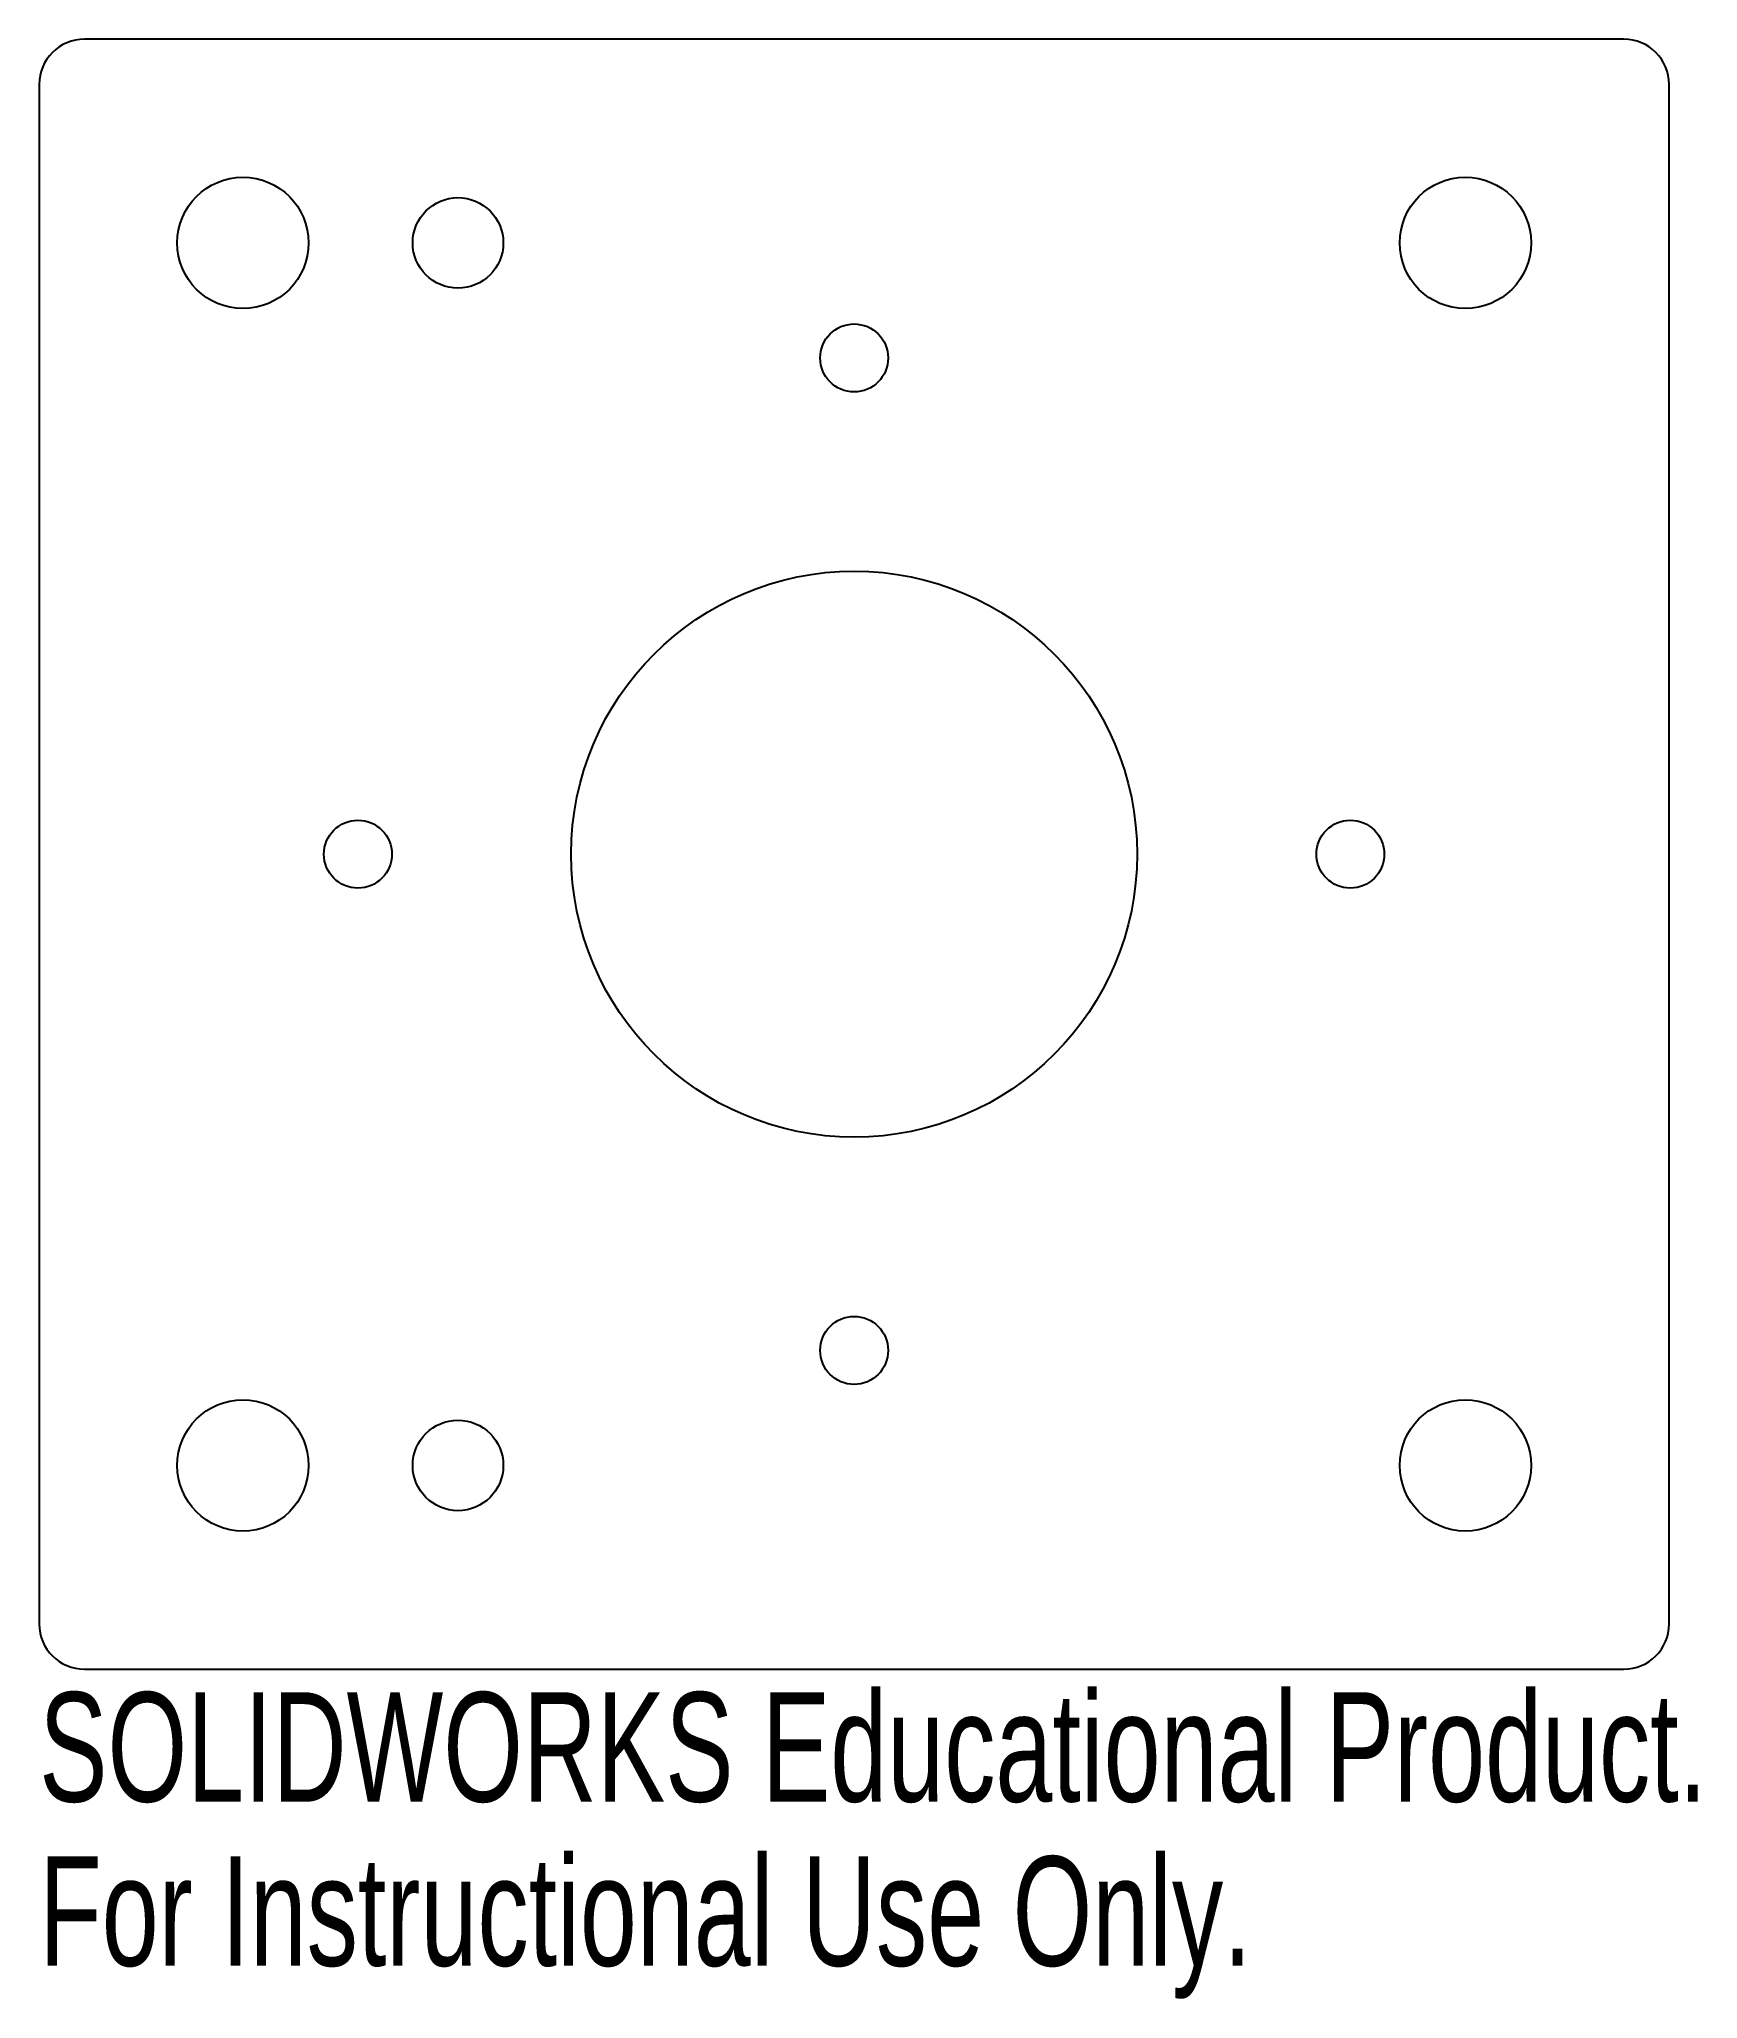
# Model space of a CAD drawing. Header units: millimetres. Extents: x -36 to 37.3, y -50.6 to 36.
import ezdxf

# ---------------------------------------------------------------- set-up
doc = ezdxf.new("R2010")
doc.units = ezdxf.units.MM
doc.styles.add('SLDTEXTSTYLE0', font='TXT', dxfattribs={"width": 0.7})

msp = doc.modelspace()

# ---------------------------------------------------------------- linework, layer by layer
at = {"color": 7, "linetype": 'Continuous', "lineweight": 25}
for p, q in [((34, 36), (-34, 36)), ((-36, 34), (-36, -34)), ((36, -34), (36, 34)), ((-34, -36), (34, -36))]:
    msp.add_line(p, q, dxfattribs=at)
for centre, radius in [((-27, 27), 2.9), ((27, 27), 2.9), ((-17.5, 27), 2), ((0, 21.92), 1.5), ((0, 0), 12.5), ((-21.92, 0), 1.5), ((21.92, 0), 1.5), ((0, -21.92), 1.5), ((-27, -27), 2.9), ((27, -27), 2.9), ((-17.5, -27), 2)]:
    msp.add_circle(centre, radius, dxfattribs=at)
for centre, start, end in [((-34, 34), 90, 180), ((34, 34), 0, 90), ((-34, -34), 180, 270), ((34, -34), 270, 0)]:
    msp.add_arc(centre, 2, start, end, dxfattribs=at)

# ---------------------------------------------------------------- texts
at = {"color": 7, "linetype": 'Continuous', "char_height": 4.83362, "attachment_point": 1, "style": 'SLDTEXTSTYLE0'}
for s, insert in [('SOLIDWORKS Educational Product.', (-36, -37.02)), ('For Instructional Use Only.', (-36, -44.27))]:
    msp.add_mtext(s, dxfattribs=dict(at, insert=insert))

doc.saveas('drawing.dxf')
